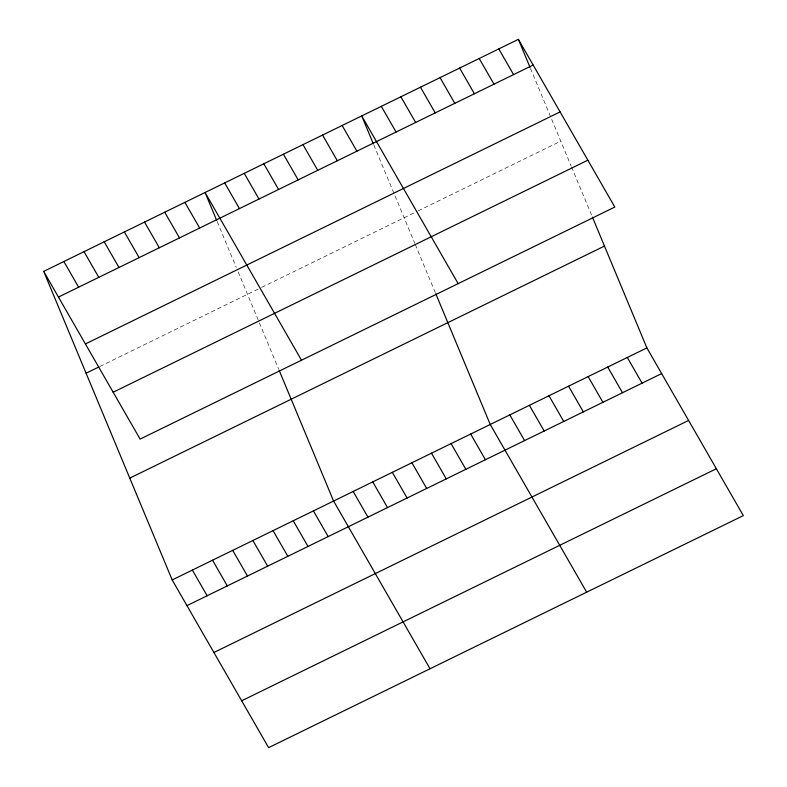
<?xml version="1.0" encoding="UTF-8"?>
<svg xmlns="http://www.w3.org/2000/svg" width="787" height="787" viewBox="0 0 787 787"><rect width="100%" height="100%" fill="white"/><g stroke="black" fill="none" stroke-linecap="round" stroke-linejoin="round"><path stroke-width="0.59" stroke-dasharray="3.94 2.95" d="M99.89 366.467L260.536 287.934M261.628 287.403L417.189 211.369M418.271 210.827L560.787 141.168M530.487 68.439L571.037 165.791M571.48 166.864L591.991 216.1M373.845 145.015L414.838 243.439M415.28 244.511L435.339 292.675M217.192 221.59L236.297 267.462M238.166 271.938L278.696 369.251"/><path stroke-width="1.18" d="M43.678 271.387L518.377 39.35L614.814 207.06L140.116 439.097L43.678 271.387L172.186 579.94L268.623 747.65L743.322 515.613L646.884 347.903L592.444 217.173M58.445 297.073L533.143 65.036M85.399 343.949L560.098 111.902M86.088 373.215L98.828 366.988M113.161 392.231L587.859 160.194M129.776 478.122L604.475 246.075M172.186 579.94L646.884 347.903M186.962 605.626L661.66 373.589M213.907 652.492L688.605 420.455M241.678 700.784L716.377 468.737M498.791 48.922L513.567 74.608M479.214 58.494L493.98 84.179M627.308 357.475L642.074 383.161M459.628 68.066L474.404 93.751M607.721 367.047L622.497 392.733M440.051 77.638L454.817 103.323M588.145 376.619L602.911 402.305M420.465 87.209L435.241 112.895M568.558 386.191L583.334 411.876M400.888 96.781L415.654 122.467M548.982 395.763L563.748 421.448M381.302 106.353L396.077 132.039M529.395 405.335L544.171 431.02M458.162 283.635L361.725 115.925L373.372 143.893M509.819 414.906L524.585 440.592M342.138 125.497L356.914 151.183M586.669 592.178L490.232 424.478L435.791 293.748M322.562 135.069L337.328 160.755M470.656 434.05L485.422 459.736M302.975 144.641L317.751 170.326M451.079 443.622L465.845 469.308M283.399 154.213L298.165 179.898M431.492 453.184L446.259 478.88M263.822 163.785L278.588 189.47M411.916 462.756L426.682 488.452M244.236 173.356L259.002 199.042M392.329 472.328L407.105 498.023M224.659 182.928L239.425 208.614M372.753 481.9L387.519 507.585M301.51 360.21L205.073 192.5L216.72 220.468M353.166 491.472L367.942 517.157M184.896 202.357L199.672 228.043M430.027 668.753L333.59 501.044L279.139 370.323M164.729 212.224L179.495 237.91M313.413 510.911L328.179 536.596M144.552 222.082L159.318 247.767M293.236 520.768L308.012 546.453M124.376 231.949L139.142 257.634M273.059 530.635L287.835 556.32M104.199 241.806L118.975 267.491M252.893 540.492L267.659 566.178M84.022 251.663L98.798 277.358M232.716 550.359L247.482 576.045M63.855 261.53L78.621 287.216M212.539 560.216L227.305 585.902M192.362 570.083L207.138 595.769M518.377 39.35L530.025 67.328"/></g></svg>
